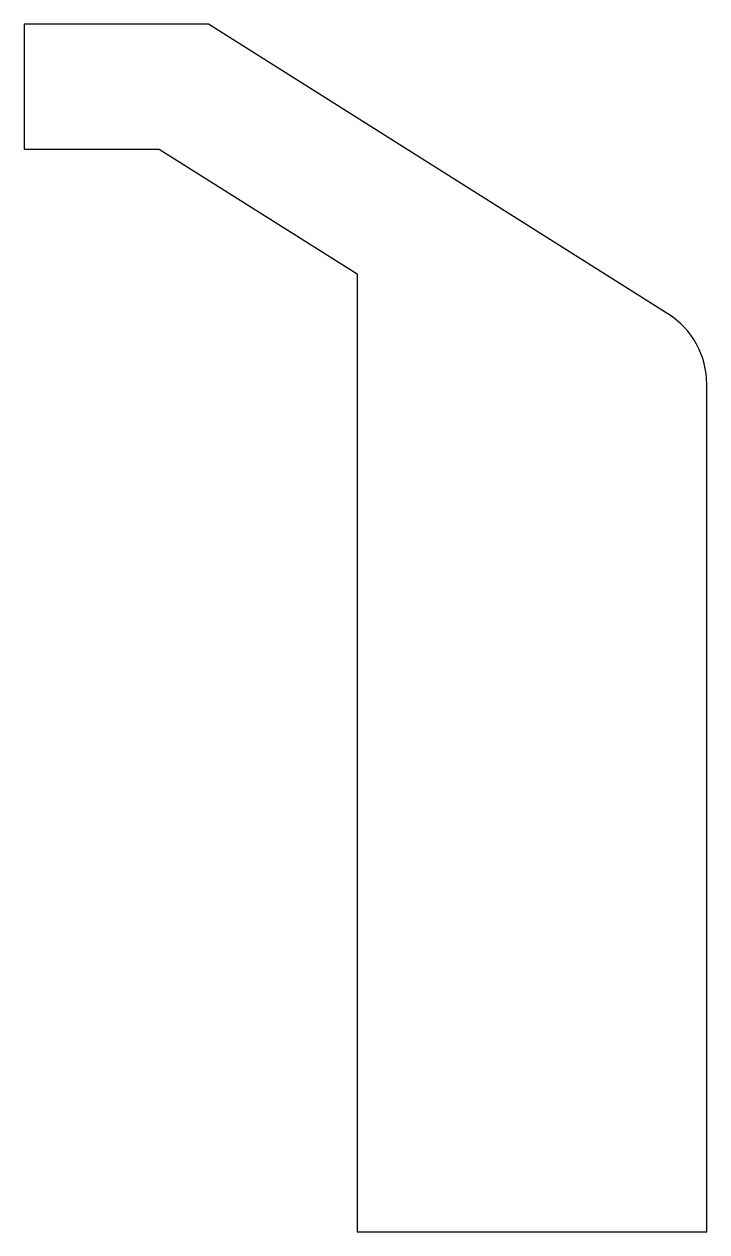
# Model space of a CAD drawing. Extents: x 775.2 to 791.6, y 348.8 to 377.8.
import ezdxf

# ---------------------------------------------------------------- set-up
doc = ezdxf.new("R2010")
doc.units = 0
doc.header["$LTSCALE"] = 0.1
doc.layers.get('0').update_dxf_attribs({"linetype": 'CONTINUOUS'})

msp = doc.modelspace()

# ---------------------------------------------------------------- linework, layer by layer
at = {"color": 0}
for p, q in [((775.215, 377.806), (775.215, 374.806)), ((779.643, 377.806), (775.215, 377.806)), ((790.682, 370.844), (779.643, 377.806)), ((775.215, 374.806), (778.459, 374.806)), ((778.459, 374.806), (783.215, 371.806)), ((783.215, 371.806), (783.215, 348.782)), ((791.615, 368.769), (791.615, 369.152)), ((791.615, 348.782), (791.615, 368.769)), ((783.215, 348.782), (791.615, 348.782))]:
    msp.add_line(p, q, dxfattribs=at)
msp.add_arc((789.615, 369.152), 2, 360, 57.7582, dxfattribs=at)

doc.saveas('drawing.dxf')
